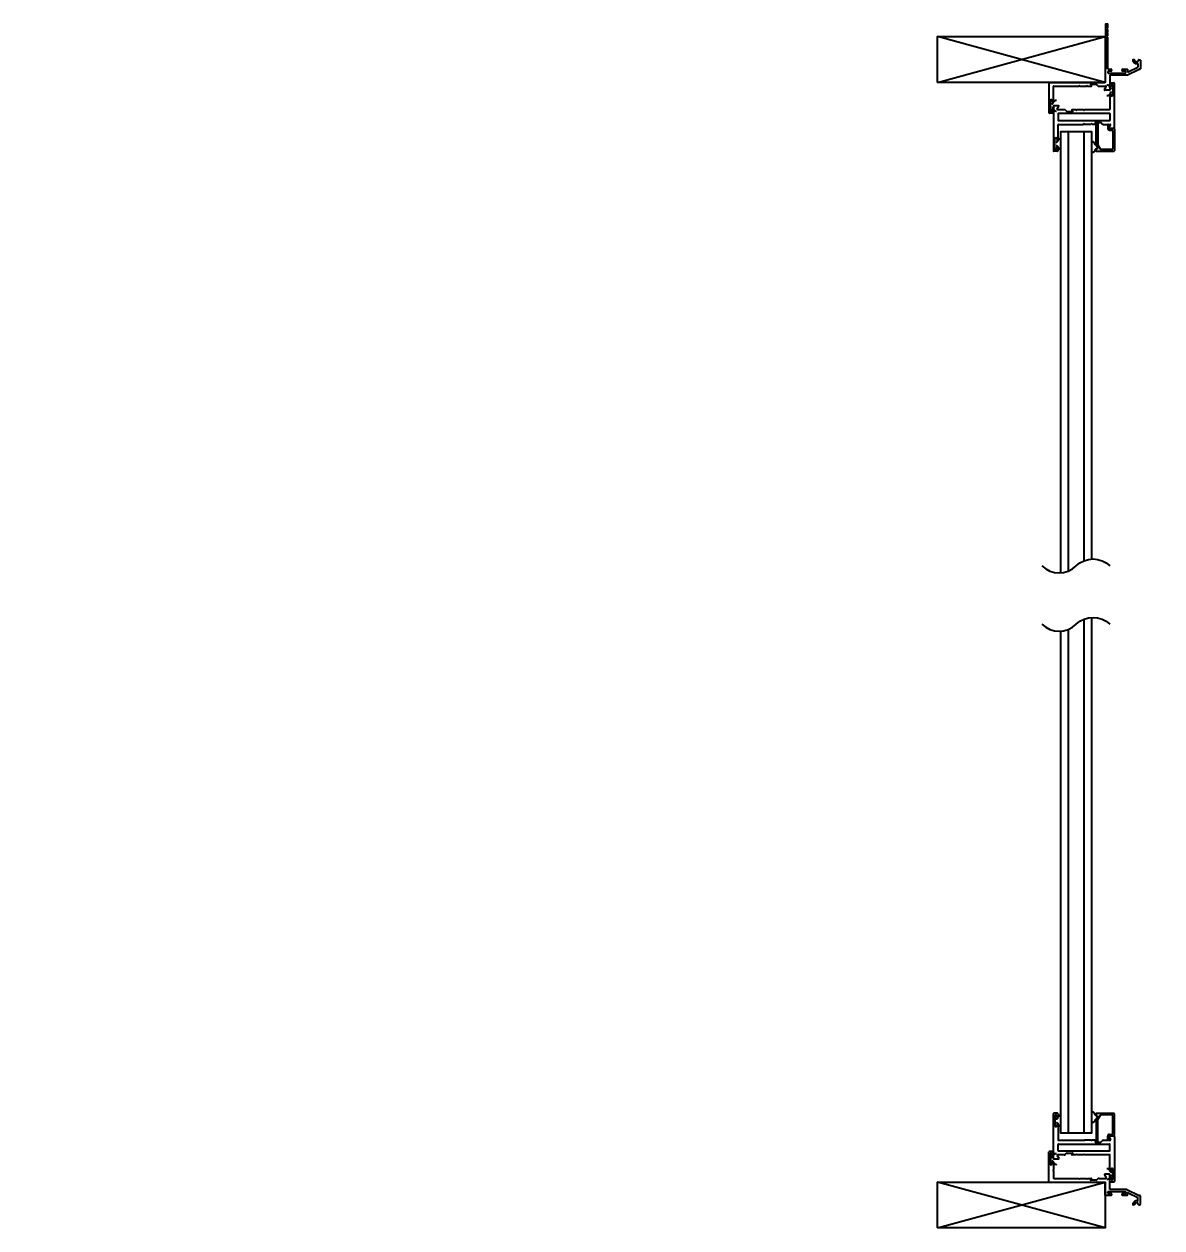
# Model space of a CAD drawing. Header units: inches. Extents: x -2661 to 42767, y -1222 to 9099.
# Drawn here: x 2292.19 to 2329.52, y 1771.58 to 1811.08 of the extents above; entities that cross this region are included whole.
import ezdxf
from ezdxf import colors
from ezdxf.entities.mleader import LeaderData, LeaderLine
from ezdxf.math import Vec2, Vec3

# ---------------------------------------------------------------- set-up
doc = ezdxf.new("R2010")
doc.units = ezdxf.units.IN
doc.header["$LTSCALE"] = 12
doc.header["$MEASUREMENT"] = 0
doc.layers.get('0').update_dxf_attribs({"linetype": 'CONTINUOUS'})
for name, color, linetype in [('S-ANNO-NOTE', 4, 'CONTINUOUS'), ('S-ARCH', 1, 'CONTINUOUS'), ('S-WOOD', 3, 'CONTINUOUS')]:
    doc.layers.add(name, color=color, linetype=linetype)
doc.styles.add('Arial', font='arial.ttf', dxfattribs={"width": 0.85})

# ---------------------------------------------------------------- blocks, each defined once
blk = doc.blocks.new('*U1151')
blk.add_lwpolyline([(1.5, -5.5), (0, -5.5), (0, 0), (1.5, 0)], close=True)
at = {"layer": 'S-WOOD', "color": 2}
for p, q in [((1.5, -5.5), (0, 0)), ((1.5, 0), (0, -5.5))]:
    blk.add_line(p, q, dxfattribs=at)
blk = doc.blocks.new('*U1243')
for p, q in [((0.007, 1.902), (0.007, 0.429)), ((0.007, 1.902), (0.007, 0.502)), ((0.075, 1.912), (0.017, 1.912)), ((0.075, 1.912), (0.017, 1.912)), ((0.065, 1.771), (0.05, 1.756)), ((0.065, 1.771), (0.05, 1.756)), ((0.05, 1.756), (0.065, 1.742)), ((0.05, 1.756), (0.065, 1.742)), ((0.065, 1.646), (0.05, 1.631)), ((0.065, 1.646), (0.05, 1.631)), ((0.05, 1.631), (0.065, 1.617)), ((0.05, 1.631), (0.065, 1.617)), ((0.067, 1.871), (0.067, 1.776)), ((0.067, 1.871), (0.067, 1.776)), ((0.067, 1.736), (0.067, 1.651)), ((0.067, 1.736), (0.067, 1.651)), ((0.067, 1.611), (0.067, 1.526)), ((0.067, 1.611), (0.067, 1.526)), ((0.085, 1.891), (0.085, 1.902)), ((0.085, 1.891), (0.085, 1.902)), ((0.065, 1.521), (0.05, 1.506)), ((0.065, 1.521), (0.05, 1.506)), ((0.05, 1.506), (0.065, 1.492)), ((0.05, 1.506), (0.065, 1.492)), ((0.067, 1.486), (0.067, 1.391)), ((0.067, 1.486), (0.067, 1.391)), ((0.087, 0.738), (0.087, 1.371)), ((0.087, 0.738), (0.087, 1.371)), ((0, 0.429), (0, 0.015)), ((0, 0.429), (0.007, 0.429)), ((0.007, 0.429), (0, 0.429)), ((0.087, 0.439), (0.087, 0.708)), ((0.087, 0.439), (0.087, 0.708)), ((0.097, 0.429), (0.182, 0.429)), ((0.097, 0.429), (0.182, 0.429)), ((0.574, 0.429), (0.721, 0.429)), ((0.706, 0.241), (1.114, 0.435)), ((0.731, 0.419), (0.731, 0.357)), ((0.746, 0.348), (1.064, 0.499)), ((0.953, 0.739), (0.911, 0.739)), ((1.07, 0.608), (1.07, 0.508)), ((1.097, 0.739), (1.14, 0.739)), ((1.15, 0.729), (1.15, 0.445)), ((0.087, 0.359), (0.087, 0.312)), ((0.087, 0.359), (0.087, 0.312)), ((0.182, 0.369), (0.097, 0.369)), ((0.182, 0.369), (0.097, 0.369)), ((0.097, 0.302), (0.659, 0.302)), ((0.15, 0.24), (0.15, 0.18)), ((0.15, 0.24), (0.15, -0.245)), ((0.702, 0.24), (0.15, 0.24)), ((0.659, 0.369), (0.574, 0.369)), ((0.669, 0.312), (0.669, 0.359)), ((-1.85, 0), (-1.85, -0.995)), ((-1.85, 0), (-0.015, 0)), ((-1.7, -0.365), (-1.7, -0.14)), ((-1.7, -0.618), (-1.7, -0.395)), ((-1.685, -0.125), (-0.868, -0.125)), ((-0.868, -0.125), (-0.856, -0.112)), ((-0.844, -0.112), (-0.832, -0.125)), ((-0.832, -0.125), (-0.618, -0.125)), ((-0.618, -0.125), (-0.606, -0.112)), ((-0.594, -0.112), (-0.582, -0.125)), ((-0.582, -0.125), (-0.458, -0.125)), ((-0.485, -0.079), (-0.452, -0.111)), ((-0.297, -0.065), (-0.479, -0.065)), ((-0.249, -0.107), (-0.287, -0.069)), ((-0.205, -0.125), (0.011, -0.125)), ((-0.028, -0.238), (0.024, -0.148)), ((0.135, -0.26), (-0.015, -0.26)), ((0.15, -0.028), (0.15, -0.12)), ((0.165, -0.013), (0.285, -0.013)), ((0.195, -0.12), (0.195, -0.1)), ((0.25, -0.1), (0.25, -0.425)), ((0.3, -1.498), (0.3, -0.028)), ((-1.8, -0.923), (-1.8, -0.598)), ((-1.745, -0.598), (-1.745, -0.618)), ((-1.7, -0.778), (-1.7, -2.248)), ((-1.685, -0.763), (-1.535, -0.763)), ((-1.574, -0.875), (-1.522, -0.785)), ((0.15, -0.405), (0.15, -0.883)), ((0.195, -0.425), (0.195, -0.405)), ((-1.715, -1.01), (-1.835, -1.01)), ((-1.745, -0.903), (-1.745, -0.923)), ((-1.7, -0.995), (-1.7, -0.903)), ((-1.345, -0.898), (-1.561, -0.898)), ((-1.55, -1.038), (-1.55, -1.238)), ((0.135, -1.023), (-1.535, -1.023)), ((-1.301, -0.916), (-1.263, -0.953)), ((-1.253, -0.958), (-1.071, -0.958)), ((-1.065, -0.944), (-1.098, -0.911)), ((-0.968, -0.898), (-1.092, -0.898)), ((-0.956, -0.91), (-0.968, -0.898)), ((-0.932, -0.898), (-0.944, -0.91)), ((-0.718, -0.898), (-0.932, -0.898)), ((-0.706, -0.91), (-0.718, -0.898)), ((-0.682, -0.898), (-0.694, -0.91)), ((0.135, -0.898), (-0.682, -0.898)), ((0.15, -1.038), (0.15, -1.238)), ((-1.55, -1.871), (-1.55, -1.393)), ((-1.535, -1.253), (0.135, -1.253)), ((-1.535, -1.378), (-1.345, -1.378)), ((-1.446, -1.378), (-0.718, -1.378)), ((-0.718, -1.378), (-0.706, -1.365)), ((-0.706, -1.365), (-0.718, -1.378)), ((-0.694, -1.365), (-0.682, -1.378)), ((-0.682, -1.378), (-0.694, -1.365)), ((-0.468, -1.378), (-0.682, -1.378)), ((-0.456, -1.365), (-0.468, -1.378)), ((-0.432, -1.378), (-0.444, -1.365)), ((-0.308, -1.378), (-0.432, -1.378)), ((-0.335, -1.331), (-0.302, -1.364)), ((-0.302, -1.364), (-0.335, -1.331)), ((-0.335, -1.331), (-0.302, -1.364)), ((-0.329, -1.318), (-0.147, -1.318)), ((-0.289, -1.318), (-0.329, -1.318)), ((-0.3, -2.06), (-0.3, -1.37)), ((-0.245, -1.362), (-0.245, -2.046)), ((-0.137, -1.322), (-0.099, -1.36)), ((-0.055, -1.378), (0.161, -1.378)), ((0.078, -1.398), (0.078, -1.506)), ((0.147, -1.421), (0.102, -1.386)), ((0.122, -1.49), (0.174, -1.4)), ((0.122, -1.49), (0.151, -1.44)), ((0.285, -1.513), (0.135, -1.513)), ((0.285, -1.513), (0.135, -1.513)), ((0.14, -1.568), (0.23, -1.568)), ((0.3, -1.528), (0.3, -2.248)), ((-1.65, -2.175), (-1.65, -1.85)), ((-1.595, -1.85), (-1.595, -1.871)), ((-1.554, -1.884), (-1.56, -1.889)), ((0.245, -1.583), (0.245, -2.193)), ((-1.565, -2.263), (-1.685, -2.263)), ((-1.595, -2.155), (-1.595, -2.175)), ((-1.55, -2.248), (-1.55, -2.155)), ((-0.3, -2.248), (-0.3, -2.187)), ((-0.238, -2.172), (-0.298, -2.068)), ((-0.285, -2.172), (-0.238, -2.172)), ((-0.285, -2.263), (0.285, -2.263)), ((-0.243, -2.053), (-0.158, -2.2)), ((0.23, -2.208), (-0.145, -2.208))]:
    blk.add_line(p, q)
for points in [[(0.209, -0.215), (0.204, -0.213), (0.199, -0.211), (0.195, -0.209), (0.191, -0.206), (0.187, -0.204), (0.183, -0.202), (0.18, -0.199), (0.178, -0.197), (0.175, -0.196), (0.173, -0.194), (0.171, -0.192), (0.169, -0.191), (0.167, -0.189), (0.166, -0.188), (0.165, -0.187), (0.164, -0.185), (0.163, -0.184), (0.162, -0.182), (0.161, -0.181), (0.16, -0.179), (0.159, -0.177), (0.159, -0.176), (0.158, -0.174), (0.157, -0.172), (0.156, -0.17), (0.156, -0.168), (0.155, -0.166), (0.154, -0.164), (0.153, -0.162), (0.152, -0.159), (0.151, -0.157), (0.15, -0.154), (0.149, -0.151), (0.148, -0.149), (0.147, -0.146), (0.145, -0.143), (0.144, -0.14), (0.143, -0.137), (0.142, -0.135), (0.14, -0.132), (0.139, -0.13), (0.138, -0.128), (0.136, -0.126), (0.135, -0.124), (0.133, -0.122), (0.132, -0.12), (0.13, -0.119), (0.128, -0.117), (0.126, -0.115), (0.124, -0.114), (0.122, -0.112), (0.12, -0.11), (0.117, -0.109), (0.115, -0.107), (0.113, -0.106), (0.11, -0.104), (0.108, -0.103), (0.105, -0.102), (0.103, -0.101), (0.1, -0.1), (0.097, -0.098), (0.094, -0.097), (0.092, -0.096), (0.089, -0.095), (0.086, -0.094), (0.082, -0.093), (0.079, -0.092), (0.075, -0.091), (0.071, -0.09), (0.066, -0.09), (0.061, -0.089), (0.055, -0.089)], [(0.209, -0.325), (0.204, -0.325), (0.199, -0.326), (0.195, -0.327), (0.191, -0.328), (0.187, -0.33), (0.183, -0.332), (0.18, -0.334), (0.178, -0.336), (0.175, -0.338), (0.173, -0.34), (0.171, -0.341), (0.169, -0.343), (0.167, -0.344), (0.166, -0.346), (0.165, -0.347), (0.164, -0.348), (0.163, -0.35), (0.162, -0.351), (0.161, -0.353), (0.16, -0.355), (0.159, -0.356), (0.159, -0.358), (0.158, -0.36), (0.157, -0.362), (0.156, -0.364), (0.156, -0.366), (0.155, -0.368), (0.154, -0.37), (0.153, -0.372), (0.152, -0.374), (0.151, -0.377), (0.15, -0.379), (0.149, -0.382), (0.148, -0.385), (0.147, -0.388), (0.145, -0.391), (0.144, -0.393), (0.143, -0.396), (0.142, -0.399), (0.14, -0.401), (0.139, -0.404), (0.138, -0.406), (0.136, -0.408), (0.135, -0.41), (0.133, -0.412), (0.132, -0.413), (0.13, -0.415), (0.128, -0.417), (0.126, -0.418), (0.124, -0.42), (0.122, -0.422), (0.12, -0.423), (0.117, -0.425), (0.115, -0.426), (0.113, -0.428), (0.11, -0.429), (0.108, -0.43), (0.105, -0.432), (0.103, -0.433), (0.1, -0.434), (0.097, -0.435), (0.094, -0.436), (0.092, -0.437), (0.089, -0.438), (0.086, -0.44), (0.082, -0.441), (0.079, -0.442), (0.075, -0.443), (0.071, -0.443), (0.066, -0.444), (0.061, -0.444), (0.055, -0.444)], [(-1.759, -0.713), (-1.754, -0.71), (-1.749, -0.708), (-1.745, -0.706), (-1.741, -0.704), (-1.737, -0.701), (-1.733, -0.699), (-1.73, -0.697), (-1.728, -0.695), (-1.725, -0.693), (-1.723, -0.691), (-1.721, -0.689), (-1.719, -0.688), (-1.717, -0.687), (-1.716, -0.685), (-1.715, -0.684), (-1.714, -0.682), (-1.713, -0.681), (-1.712, -0.679), (-1.711, -0.678), (-1.71, -0.676), (-1.709, -0.674), (-1.709, -0.673), (-1.708, -0.671), (-1.707, -0.669), (-1.706, -0.667), (-1.706, -0.665), (-1.705, -0.663), (-1.704, -0.661), (-1.703, -0.659), (-1.702, -0.656), (-1.701, -0.654), (-1.7, -0.651), (-1.699, -0.649), (-1.698, -0.646), (-1.697, -0.643), (-1.695, -0.64), (-1.694, -0.637), (-1.693, -0.635), (-1.692, -0.632), (-1.69, -0.629), (-1.689, -0.627), (-1.688, -0.625), (-1.686, -0.623), (-1.685, -0.621), (-1.683, -0.619), (-1.682, -0.617), (-1.68, -0.616), (-1.678, -0.614), (-1.676, -0.612), (-1.674, -0.611), (-1.672, -0.609), (-1.67, -0.608), (-1.667, -0.606), (-1.665, -0.604), (-1.663, -0.603), (-1.66, -0.602), (-1.658, -0.6), (-1.655, -0.599), (-1.653, -0.598), (-1.65, -0.597), (-1.647, -0.596), (-1.644, -0.594), (-1.642, -0.593), (-1.639, -0.592), (-1.636, -0.591), (-1.632, -0.59), (-1.629, -0.589), (-1.625, -0.588), (-1.621, -0.587), (-1.616, -0.587), (-1.611, -0.586), (-1.605, -0.586)], [(-1.759, -0.823), (-1.754, -0.822), (-1.749, -0.823), (-1.745, -0.824), (-1.741, -0.825), (-1.737, -0.827), (-1.733, -0.829), (-1.73, -0.831), (-1.728, -0.833), (-1.725, -0.835), (-1.723, -0.837), (-1.721, -0.839), (-1.719, -0.84), (-1.717, -0.841), (-1.716, -0.843), (-1.715, -0.844), (-1.714, -0.846), (-1.713, -0.847), (-1.712, -0.849), (-1.711, -0.85), (-1.71, -0.852), (-1.709, -0.853), (-1.709, -0.855), (-1.708, -0.857), (-1.707, -0.859), (-1.706, -0.861), (-1.706, -0.863), (-1.705, -0.865), (-1.704, -0.867), (-1.703, -0.869), (-1.702, -0.872), (-1.701, -0.874), (-1.7, -0.877), (-1.699, -0.879), (-1.698, -0.882), (-1.697, -0.885), (-1.695, -0.888), (-1.694, -0.891), (-1.693, -0.893), (-1.692, -0.896), (-1.69, -0.899), (-1.689, -0.901), (-1.688, -0.903), (-1.686, -0.905), (-1.685, -0.907), (-1.683, -0.909), (-1.682, -0.91), (-1.68, -0.912), (-1.678, -0.914), (-1.676, -0.915), (-1.674, -0.917), (-1.672, -0.919), (-1.67, -0.92), (-1.667, -0.922), (-1.665, -0.923), (-1.663, -0.925), (-1.66, -0.926), (-1.658, -0.928), (-1.655, -0.929), (-1.653, -0.93), (-1.65, -0.931), (-1.647, -0.932), (-1.644, -0.933), (-1.642, -0.935), (-1.639, -0.936), (-1.636, -0.937), (-1.632, -0.938), (-1.629, -0.939), (-1.625, -0.94), (-1.621, -0.941), (-1.616, -0.941), (-1.611, -0.941), (-1.605, -0.942)], [(-1.609, -1.965), (-1.604, -1.963), (-1.599, -1.961), (-1.595, -1.959), (-1.591, -1.956), (-1.587, -1.954), (-1.583, -1.952), (-1.58, -1.949), (-1.578, -1.947), (-1.575, -1.946), (-1.573, -1.944), (-1.571, -1.942), (-1.569, -1.941), (-1.567, -1.939), (-1.566, -1.938), (-1.565, -1.937), (-1.564, -1.935), (-1.563, -1.934), (-1.562, -1.932), (-1.561, -1.931), (-1.56, -1.929), (-1.559, -1.927), (-1.559, -1.926), (-1.558, -1.924), (-1.557, -1.922), (-1.556, -1.92), (-1.556, -1.918), (-1.555, -1.916), (-1.554, -1.914), (-1.553, -1.912), (-1.552, -1.909), (-1.551, -1.907), (-1.55, -1.904), (-1.549, -1.901), (-1.548, -1.899), (-1.547, -1.896), (-1.545, -1.893), (-1.544, -1.89), (-1.543, -1.887), (-1.542, -1.885), (-1.54, -1.882), (-1.539, -1.88), (-1.538, -1.878), (-1.536, -1.876), (-1.535, -1.874), (-1.533, -1.872), (-1.532, -1.87), (-1.53, -1.869), (-1.528, -1.867), (-1.526, -1.865), (-1.524, -1.864), (-1.522, -1.862), (-1.52, -1.86), (-1.517, -1.859), (-1.515, -1.857), (-1.513, -1.856), (-1.51, -1.854), (-1.508, -1.853), (-1.505, -1.852), (-1.503, -1.851), (-1.5, -1.85), (-1.497, -1.848), (-1.494, -1.847), (-1.492, -1.846), (-1.489, -1.845), (-1.486, -1.844), (-1.482, -1.843), (-1.479, -1.842), (-1.475, -1.841), (-1.471, -1.84), (-1.466, -1.84), (-1.461, -1.839), (-1.455, -1.839)], [(-1.455, -16.092), (-1.455, -1.613), (-0.455, -1.613), (-0.455, -15.642)], [(-1.205, -16.032), (-1.205, -1.613), (-0.705, -1.613), (-0.705, -15.7)], [(-0.286, -2.077), (-0.291, -2.074), (-0.296, -2.072), (-0.3, -2.07), (-0.304, -2.068), (-0.308, -2.065), (-0.311, -2.063), (-0.314, -2.061), (-0.317, -2.059), (-0.32, -2.057), (-0.322, -2.055), (-0.324, -2.053), (-0.326, -2.052), (-0.327, -2.051), (-0.329, -2.049), (-0.33, -2.048), (-0.331, -2.046), (-0.332, -2.045), (-0.333, -2.043), (-0.334, -2.042), (-0.335, -2.04), (-0.336, -2.039), (-0.336, -2.037), (-0.337, -2.035), (-0.338, -2.033), (-0.338, -2.031), (-0.339, -2.029), (-0.34, -2.027), (-0.341, -2.025), (-0.342, -2.023), (-0.343, -2.02), (-0.344, -2.018), (-0.345, -2.015), (-0.346, -2.013), (-0.347, -2.01), (-0.348, -2.007), (-0.349, -2.004), (-0.351, -2.001), (-0.352, -1.999), (-0.353, -1.996), (-0.354, -1.993), (-0.356, -1.991), (-0.357, -1.989), (-0.358, -1.987), (-0.36, -1.985), (-0.361, -1.983), (-0.363, -1.982), (-0.365, -1.98), (-0.367, -1.978), (-0.368, -1.976), (-0.371, -1.975), (-0.373, -1.973), (-0.375, -1.972), (-0.377, -1.97), (-0.38, -1.969), (-0.382, -1.967), (-0.385, -1.966), (-0.387, -1.964), (-0.39, -1.963), (-0.392, -1.962), (-0.395, -1.961), (-0.398, -1.96), (-0.4, -1.958), (-0.403, -1.957), (-0.406, -1.956), (-0.409, -1.955), (-0.412, -1.954), (-0.416, -1.953), (-0.42, -1.952), (-0.424, -1.951), (-0.429, -1.951), (-0.434, -1.951), (-0.44, -1.95)], [(-1.609, -2.075), (-1.604, -2.075), (-1.599, -2.076), (-1.595, -2.077), (-1.591, -2.078), (-1.587, -2.08), (-1.583, -2.082), (-1.58, -2.084), (-1.578, -2.086), (-1.575, -2.088), (-1.573, -2.09), (-1.571, -2.091), (-1.569, -2.093), (-1.567, -2.094), (-1.566, -2.096), (-1.565, -2.097), (-1.564, -2.098), (-1.563, -2.1), (-1.562, -2.101), (-1.561, -2.103), (-1.56, -2.105), (-1.559, -2.106), (-1.559, -2.108), (-1.558, -2.11), (-1.557, -2.112), (-1.556, -2.114), (-1.556, -2.116), (-1.555, -2.118), (-1.554, -2.12), (-1.553, -2.122), (-1.552, -2.124), (-1.551, -2.127), (-1.55, -2.129), (-1.549, -2.132), (-1.548, -2.135), (-1.547, -2.138), (-1.545, -2.141), (-1.544, -2.143), (-1.543, -2.146), (-1.542, -2.149), (-1.54, -2.151), (-1.539, -2.154), (-1.538, -2.156), (-1.536, -2.158), (-1.535, -2.16), (-1.533, -2.162), (-1.532, -2.163), (-1.53, -2.165), (-1.528, -2.167), (-1.526, -2.168), (-1.524, -2.17), (-1.522, -2.172), (-1.52, -2.173), (-1.517, -2.175), (-1.515, -2.176), (-1.513, -2.178), (-1.51, -2.179), (-1.508, -2.18), (-1.505, -2.182), (-1.503, -2.183), (-1.5, -2.184), (-1.497, -2.185), (-1.494, -2.186), (-1.492, -2.187), (-1.489, -2.188), (-1.486, -2.19), (-1.482, -2.191), (-1.479, -2.192), (-1.475, -2.193), (-1.471, -2.193), (-1.466, -2.194), (-1.461, -2.194), (-1.455, -2.194)], [(-0.286, -2.187), (-0.291, -2.186), (-0.296, -2.187), (-0.3, -2.188), (-0.304, -2.189), (-0.308, -2.191), (-0.311, -2.193), (-0.314, -2.195), (-0.317, -2.197), (-0.32, -2.199), (-0.322, -2.201), (-0.324, -2.203), (-0.326, -2.204), (-0.327, -2.205), (-0.329, -2.207), (-0.33, -2.208), (-0.331, -2.21), (-0.332, -2.211), (-0.333, -2.213), (-0.334, -2.214), (-0.335, -2.216), (-0.336, -2.218), (-0.336, -2.219), (-0.337, -2.221), (-0.338, -2.223), (-0.338, -2.225), (-0.339, -2.227), (-0.34, -2.229), (-0.341, -2.231), (-0.342, -2.233), (-0.343, -2.236), (-0.344, -2.238), (-0.345, -2.241), (-0.346, -2.243), (-0.347, -2.246), (-0.348, -2.249), (-0.349, -2.252), (-0.351, -2.255), (-0.352, -2.257), (-0.353, -2.26), (-0.354, -2.263), (-0.356, -2.265), (-0.357, -2.267), (-0.358, -2.269), (-0.36, -2.271), (-0.361, -2.273), (-0.363, -2.275), (-0.365, -2.276), (-0.367, -2.278), (-0.368, -2.28), (-0.371, -2.281), (-0.373, -2.283), (-0.375, -2.284), (-0.377, -2.286), (-0.38, -2.288), (-0.382, -2.289), (-0.385, -2.29), (-0.387, -2.292), (-0.39, -2.293), (-0.392, -2.294), (-0.395, -2.295), (-0.398, -2.296), (-0.4, -2.298), (-0.403, -2.299), (-0.406, -2.3), (-0.409, -2.301), (-0.412, -2.302), (-0.416, -2.303), (-0.42, -2.304), (-0.424, -2.305), (-0.429, -2.305), (-0.434, -2.306), (-0.44, -2.306)]]:
    blk.add_lwpolyline(points)
blk.add_lwpolyline([(-2.08, -15.865, 0.408465), (-0.955, -15.865, -0.407415), (0.152, -15.865, -2.166217)], format="xyb")
blk.add_circle((0.076, 1.643), 0.00001)
for centre, radius, start, end in [((0.017, 1.902), 0.01, 90, 180), ((0.017, 1.902), 0.01, 90, 180), ((0.059, 1.776), 0.008, 315, 0), ((0.059, 1.776), 0.008, 315, 0), ((0.059, 1.736), 0.008, 0, 45), ((0.059, 1.736), 0.008, 0, 45), ((0.059, 1.651), 0.008, 315, 0), ((0.059, 1.651), 0.008, 315, 0), ((0.059, 1.611), 0.008, 0, 45), ((0.059, 1.611), 0.008, 0, 45), ((0.077, 1.871), 0.01, 95.7392, 180), ((0.077, 1.871), 0.01, 95.7392, 180), ((0.075, 1.902), 0.01, 0, 90), ((0.075, 1.902), 0.01, 0, 90), ((0.075, 1.891), 0.01, 275.7392, 0), ((0.075, 1.891), 0.01, 275.7392, 0), ((0.059, 1.526), 0.008, 315, 0), ((0.059, 1.526), 0.008, 315, 0), ((0.059, 1.486), 0.008, 0, 45), ((0.059, 1.486), 0.008, 0, 45), ((0.077, 1.391), 0.01, 180, 270), ((0.077, 1.391), 0.01, 180, 270), ((0.077, 1.371), 0.01, 0, 90), ((0.077, 1.371), 0.01, 0, 90), ((0.087, 0.723), 0.015, 90, 270), ((0.087, 0.723), 0.015, 90, 270), ((0.097, 0.439), 0.01, 180, 270), ((0.097, 0.439), 0.01, 180, 270), ((0.182, 0.399), 0.03, 270, 90), ((0.182, 0.399), 0.03, 270, 90), ((0.574, 0.399), 0.03, 90, 270), ((0.721, 0.419), 0.01, 0, 90), ((0.911, 0.729), 0.01, 90, 184.9885), ((1.025, 0.739), 0.125, 184.9885, 285.0261), ((0.953, 0.729), 0.01, 7.9281, 90), ((1.025, 0.739), 0.0625, 187.9281, 352.0719), ((1.06, 0.608), 0.01, 0, 105.0261), ((1.06, 0.508), 0.01, 295.4167, 0), ((1.097, 0.729), 0.01, 90, 172.0719), ((1.119, 0.426), 0.01, 49.1783, 115.4167), ((1.135, 0.445), 0.015, 229.1783, 0), ((1.14, 0.729), 0.01, 0, 90), ((-0.015, 0.015), 0.015, 270, 0), ((0.097, 0.359), 0.01, 90, 180), ((0.097, 0.359), 0.01, 90, 180), ((0.097, 0.312), 0.01, 180, 270), ((0.097, 0.312), 0.01, 180, 270), ((0.659, 0.359), 0.01, 0, 90), ((0.659, 0.312), 0.01, 270, 0), ((0.702, 0.25), 0.01, 270, 295.4167), ((0.741, 0.357), 0.01, 180, 295.4167), ((-1.7, -0.38), 0.015, 90, 270), ((-1.685, -0.14), 0.015, 90, 180), ((-0.85, -0.118), 0.008, 90, 135), ((-0.85, -0.118), 0.008, 45, 90), ((-0.6, -0.118), 0.008, 90, 135), ((-0.6, -0.118), 0.008, 45, 90), ((-0.479, -0.073), 0.008, 90, 225), ((-0.458, -0.117), 0.008, 270, 0), ((-0.458, -0.117), 0.008, 0, 45), ((-0.297, -0.08), 0.015, 45, 90), ((-0.205, -0.063), 0.062, 225, 270), ((-0.015, -0.245), 0.015, 150, 270), ((0.011, -0.14), 0.015, 330, 90), ((0.135, -0.245), 0.015, 270, 0), ((0.165, -0.028), 0.015, 90, 180), ((0.172, -0.12), 0.0225, 180, 270), ((0.172, -0.405), 0.0225, 90, 180), ((0.172, -0.12), 0.0225, 270, 0), ((0.172, -0.405), 0.0225, 0, 90), ((0.222, -0.1), 0.0275, 90, 180), ((0.222, -0.1), 0.0275, 0, 90), ((0.285, -0.028), 0.015, 0, 90), ((-1.773, -0.598), 0.0275, 90, 180), ((-1.773, -0.598), 0.0275, 0, 90), ((-1.723, -0.618), 0.0225, 180, 270), ((-1.723, -0.618), 0.0225, 270, 0), ((-1.685, -0.778), 0.015, 90, 180), ((-1.535, -0.778), 0.015, 330, 90), ((0.222, -0.425), 0.0275, 180, 270), ((0.222, -0.425), 0.0275, 270, 0), ((-1.835, -0.995), 0.015, 181.4031, 269.9924), ((-1.773, -0.923), 0.0275, 180, 270), ((-1.773, -0.923), 0.0275, 270, 0), ((-1.723, -0.903), 0.0225, 90, 180), ((-1.723, -0.903), 0.0225, 0, 90), ((-1.715, -0.995), 0.015, 270, 0), ((-1.561, -0.883), 0.015, 150, 270), ((-1.535, -1.038), 0.015, 90, 180), ((-1.345, -0.96), 0.062, 45, 90), ((-1.253, -0.943), 0.015, 225, 270), ((-1.092, -0.906), 0.008, 90, 180), ((-1.092, -0.906), 0.008, 180, 225), ((-1.071, -0.95), 0.008, 270, 45), ((-0.95, -0.905), 0.008, 225, 270), ((-0.95, -0.905), 0.008, 270, 315), ((-0.7, -0.905), 0.008, 225, 270), ((-0.7, -0.905), 0.008, 270, 315), ((0.135, -0.883), 0.015, 270, 0), ((0.135, -1.038), 0.015, 0, 90), ((-1.535, -1.238), 0.015, 180, 270), ((-1.535, -1.393), 0.015, 90, 180), ((-0.7, -1.371), 0.008, 90, 135), ((-0.7, -1.371), 0.008, 90, 135), ((-0.7, -1.371), 0.008, 45, 90), ((-0.7, -1.371), 0.008, 45, 90), ((-0.45, -1.371), 0.008, 90, 135), ((-0.45, -1.371), 0.008, 45, 90), ((-0.329, -1.326), 0.008, 90, 225), ((-0.329, -1.326), 0.008, 90, 225), ((-0.329, -1.326), 0.008, 90, 225), ((-0.308, -1.37), 0.008, 270, 0), ((-0.308, -1.37), 0.008, 0, 45), ((-0.308, -1.37), 0.008, 0, 45), ((-0.308, -1.37), 0.008, 0, 45), ((-0.289, -1.362), 0.0442, 0, 90), ((-0.147, -1.333), 0.015, 45, 90), ((-0.055, -1.316), 0.062, 225, 270), ((0.093, -1.398), 0.015, 52.125, 180), ((0.14, -1.506), 0.062, 180, 270), ((0.135, -1.498), 0.015, 150, 180), ((0.135, -1.498), 0.015, 150, 270), ((0.135, -1.498), 0.015, 150, 270), ((0.135, -1.498), 0.015, 180, 270), ((0.135, -1.238), 0.015, 270, 0), ((0.138, -1.433), 0.015, 330, 52.125), ((0.161, -1.393), 0.015, 330, 90), ((0.23, -1.583), 0.015, 0, 90), ((0.285, -1.498), 0.015, 270, 0), ((0.285, -1.528), 0.015, 0, 90), ((-1.623, -1.85), 0.0275, 90, 180), ((-1.623, -1.85), 0.0275, 0, 90), ((-1.573, -1.871), 0.0225, 180, 270), ((-1.573, -1.871), 0.0225, 270, 0), ((-1.685, -2.248), 0.015, 180, 270), ((-1.623, -2.175), 0.0275, 180, 270), ((-1.623, -2.175), 0.0275, 270, 0), ((-1.573, -2.155), 0.0225, 90, 180), ((-1.573, -2.155), 0.0225, 0, 90), ((-1.565, -2.248), 0.015, 270, 0), ((-0.285, -2.06), 0.015, 180, 210), ((-0.285, -2.187), 0.015, 90, 180), ((-0.285, -2.248), 0.015, 180, 270), ((-0.23, -2.046), 0.015, 180, 210), ((-0.145, -2.193), 0.015, 210, 270), ((0.23, -2.193), 0.015, 270, 0), ((0.285, -2.248), 0.015, 270, 0)]:
    blk.add_arc(centre, radius, start, end)
blk = doc.blocks.new('*U1245')
for p, q in [((-1.7, 0.778), (-1.7, 2.248)), ((-1.565, 2.263), (-1.685, 2.263)), ((-1.65, 2.175), (-1.65, 1.85)), ((-1.595, 2.155), (-1.595, 2.175)), ((-1.55, 2.248), (-1.55, 2.155)), ((-0.3, 2.248), (-0.3, 2.187)), ((-0.3, 2.06), (-0.3, 1.37)), ((-0.238, 2.172), (-0.298, 2.068)), ((-0.285, 2.263), (0.285, 2.263)), ((-0.285, 2.172), (-0.238, 2.172)), ((-0.245, 1.362), (-0.245, 2.046)), ((-0.243, 2.053), (-0.158, 2.2)), ((0.23, 2.208), (-0.145, 2.208)), ((0.245, 1.583), (0.245, 2.193)), ((0.3, 1.528), (0.3, 2.248)), ((-1.595, 1.85), (-1.595, 1.871)), ((-1.554, 1.884), (-1.56, 1.889)), ((-1.55, 1.871), (-1.55, 1.393)), ((-0.455, 1.613), (-1.455, 1.613)), ((-1.55, 1.038), (-1.55, 1.238)), ((-1.535, 1.378), (-1.345, 1.378)), ((-1.535, 1.253), (0.135, 1.253)), ((-1.446, 1.378), (-0.718, 1.378)), ((-0.718, 1.378), (-0.706, 1.365)), ((-0.706, 1.365), (-0.718, 1.378)), ((-0.694, 1.365), (-0.682, 1.378)), ((-0.682, 1.378), (-0.694, 1.365)), ((-0.468, 1.378), (-0.682, 1.378)), ((-0.456, 1.365), (-0.468, 1.378)), ((-0.432, 1.378), (-0.444, 1.365)), ((-0.308, 1.378), (-0.432, 1.378)), ((-0.335, 1.331), (-0.302, 1.364)), ((-0.335, 1.331), (-0.302, 1.364)), ((-0.302, 1.364), (-0.335, 1.331)), ((-0.289, 1.318), (-0.329, 1.318)), ((-0.329, 1.318), (-0.147, 1.318)), ((-0.137, 1.322), (-0.099, 1.36)), ((-0.055, 1.378), (0.161, 1.378)), ((0.078, 1.398), (0.078, 1.506)), ((0.147, 1.421), (0.102, 1.386)), ((0.122, 1.49), (0.151, 1.44)), ((0.122, 1.49), (0.174, 1.4)), ((0.285, 1.513), (0.135, 1.513)), ((0.285, 1.513), (0.135, 1.513)), ((0.14, 1.568), (0.23, 1.568)), ((0.15, 1.038), (0.15, 1.238)), ((0.3, 1.498), (0.3, 0.028)), ((-1.85, 0), (-1.85, 0.995)), ((-1.715, 1.01), (-1.835, 1.01)), ((-1.8, 0.923), (-1.8, 0.597)), ((-1.745, 0.903), (-1.745, 0.923)), ((-1.7, 0.995), (-1.7, 0.903)), ((-1.574, 0.875), (-1.522, 0.785)), ((-1.345, 0.898), (-1.561, 0.898)), ((0.135, 1.023), (-1.535, 1.023)), ((-1.301, 0.916), (-1.263, 0.953)), ((-1.253, 0.958), (-1.071, 0.958)), ((-1.065, 0.944), (-1.098, 0.911)), ((-0.968, 0.898), (-1.092, 0.898)), ((-0.956, 0.91), (-0.968, 0.898)), ((-0.932, 0.898), (-0.944, 0.91)), ((-0.718, 0.898), (-0.932, 0.898)), ((-0.706, 0.91), (-0.718, 0.898)), ((-0.682, 0.898), (-0.694, 0.91)), ((0.135, 0.898), (-0.682, 0.898)), ((0.15, 0.405), (0.15, 0.883)), ((-1.745, 0.597), (-1.745, 0.618)), ((-1.7, 0.618), (-1.7, 0.395)), ((-1.685, 0.763), (-1.535, 0.763)), ((0.195, 0.425), (0.195, 0.405)), ((0.25, 0.1), (0.25, 0.425)), ((-1.85, 0), (-0.015, 0)), ((-1.7, 0.365), (-1.7, 0.14)), ((-1.685, 0.125), (-0.868, 0.125)), ((-0.868, 0.125), (-0.856, 0.112)), ((-0.844, 0.112), (-0.832, 0.125)), ((-0.832, 0.125), (-0.618, 0.125)), ((-0.618, 0.125), (-0.606, 0.112)), ((-0.594, 0.112), (-0.582, 0.125)), ((-0.582, 0.125), (-0.458, 0.125)), ((-0.485, 0.079), (-0.452, 0.111)), ((-0.297, 0.065), (-0.479, 0.065)), ((-0.249, 0.107), (-0.287, 0.069)), ((-0.205, 0.125), (0.011, 0.125)), ((-0.028, 0.238), (0.024, 0.148)), ((0.135, 0.26), (-0.015, 0.26)), ((0.15, -0.24), (0.15, 0.245)), ((0.15, 0.028), (0.15, 0.12)), ((0.165, 0.013), (0.285, 0.013)), ((0.195, 0.12), (0.195, 0.1)), ((0, -0.429), (0, -0.015)), ((0.087, -0.359), (0.087, -0.312)), ((0.087, -0.359), (0.087, -0.312)), ((0.097, -0.302), (0.659, -0.302)), ((0.182, -0.369), (0.097, -0.369)), ((0.182, -0.369), (0.097, -0.369)), ((0.15, -0.24), (0.15, -0.18)), ((0.702, -0.24), (0.15, -0.24)), ((0.659, -0.369), (0.574, -0.369)), ((0.669, -0.312), (0.669, -0.359)), ((0.706, -0.241), (1.114, -0.435)), ((0.731, -0.419), (0.731, -0.357)), ((0.746, -0.348), (1.064, -0.499)), ((0, -0.429), (0.182, -0.429)), ((0, -0.429), (0.182, -0.429)), ((0.574, -0.429), (0.721, -0.429)), ((0.953, -0.739), (0.911, -0.739)), ((1.07, -0.608), (1.07, -0.508)), ((1.097, -0.739), (1.14, -0.739)), ((1.15, -0.729), (1.15, -0.445))]:
    blk.add_line(p, q)
blk.add_lwpolyline([(-2.08, 18.309, 0.408465), (-0.955, 18.308, -0.407415), (0.152, 18.308, -2.166217)], format="xyb")
for points in [[(-0.455, 18.532), (-0.455, 1.613), (-1.455, 1.613), (-1.455, 18.081)], [(-0.705, 18.473), (-0.705, 1.613), (-1.205, 1.613), (-1.205, 18.142)], [(-1.609, 2.075), (-1.604, 2.075), (-1.599, 2.076), (-1.595, 2.077), (-1.591, 2.078), (-1.587, 2.08), (-1.583, 2.082), (-1.58, 2.084), (-1.578, 2.086), (-1.575, 2.088), (-1.573, 2.09), (-1.571, 2.091), (-1.569, 2.093), (-1.567, 2.094), (-1.566, 2.096), (-1.565, 2.097), (-1.564, 2.098), (-1.563, 2.1), (-1.562, 2.101), (-1.561, 2.103), (-1.56, 2.105), (-1.559, 2.106), (-1.559, 2.108), (-1.558, 2.11), (-1.557, 2.112), (-1.556, 2.114), (-1.556, 2.116), (-1.555, 2.118), (-1.554, 2.12), (-1.553, 2.122), (-1.552, 2.124), (-1.551, 2.127), (-1.55, 2.129), (-1.549, 2.132), (-1.548, 2.135), (-1.547, 2.138), (-1.545, 2.141), (-1.544, 2.143), (-1.543, 2.146), (-1.542, 2.149), (-1.54, 2.151), (-1.539, 2.154), (-1.538, 2.156), (-1.536, 2.158), (-1.535, 2.16), (-1.533, 2.162), (-1.532, 2.163), (-1.53, 2.165), (-1.528, 2.167), (-1.526, 2.168), (-1.524, 2.17), (-1.522, 2.172), (-1.52, 2.173), (-1.517, 2.175), (-1.515, 2.176), (-1.513, 2.178), (-1.51, 2.179), (-1.508, 2.18), (-1.505, 2.182), (-1.503, 2.183), (-1.5, 2.184), (-1.497, 2.185), (-1.494, 2.186), (-1.492, 2.187), (-1.489, 2.188), (-1.486, 2.19), (-1.482, 2.191), (-1.479, 2.192), (-1.475, 2.193), (-1.471, 2.193), (-1.466, 2.194), (-1.461, 2.194), (-1.455, 2.194)], [(-0.286, 2.187), (-0.291, 2.186), (-0.296, 2.187), (-0.3, 2.188), (-0.304, 2.189), (-0.308, 2.191), (-0.311, 2.193), (-0.314, 2.195), (-0.317, 2.197), (-0.32, 2.199), (-0.322, 2.201), (-0.324, 2.203), (-0.326, 2.204), (-0.327, 2.205), (-0.329, 2.207), (-0.33, 2.208), (-0.331, 2.21), (-0.332, 2.211), (-0.333, 2.213), (-0.334, 2.214), (-0.335, 2.216), (-0.336, 2.218), (-0.336, 2.219), (-0.337, 2.221), (-0.338, 2.223), (-0.338, 2.225), (-0.339, 2.227), (-0.34, 2.229), (-0.341, 2.231), (-0.342, 2.233), (-0.343, 2.236), (-0.344, 2.238), (-0.345, 2.241), (-0.346, 2.243), (-0.347, 2.246), (-0.348, 2.249), (-0.349, 2.252), (-0.351, 2.255), (-0.352, 2.257), (-0.353, 2.26), (-0.354, 2.263), (-0.356, 2.265), (-0.357, 2.267), (-0.358, 2.269), (-0.36, 2.271), (-0.361, 2.273), (-0.363, 2.275), (-0.365, 2.276), (-0.367, 2.278), (-0.368, 2.28), (-0.371, 2.281), (-0.373, 2.283), (-0.375, 2.284), (-0.377, 2.286), (-0.38, 2.288), (-0.382, 2.289), (-0.385, 2.29), (-0.387, 2.292), (-0.39, 2.293), (-0.392, 2.294), (-0.395, 2.295), (-0.398, 2.296), (-0.4, 2.298), (-0.403, 2.299), (-0.406, 2.3), (-0.409, 2.301), (-0.412, 2.302), (-0.416, 2.303), (-0.42, 2.304), (-0.424, 2.305), (-0.429, 2.305), (-0.434, 2.306), (-0.44, 2.306)], [(-0.286, 2.077), (-0.291, 2.074), (-0.296, 2.072), (-0.3, 2.07), (-0.304, 2.068), (-0.308, 2.065), (-0.311, 2.063), (-0.314, 2.061), (-0.317, 2.059), (-0.32, 2.057), (-0.322, 2.055), (-0.324, 2.053), (-0.326, 2.052), (-0.327, 2.051), (-0.329, 2.049), (-0.33, 2.048), (-0.331, 2.046), (-0.332, 2.045), (-0.333, 2.043), (-0.334, 2.042), (-0.335, 2.04), (-0.336, 2.039), (-0.336, 2.037), (-0.337, 2.035), (-0.338, 2.033), (-0.338, 2.031), (-0.339, 2.029), (-0.34, 2.027), (-0.341, 2.025), (-0.342, 2.023), (-0.343, 2.02), (-0.344, 2.018), (-0.345, 2.015), (-0.346, 2.013), (-0.347, 2.01), (-0.348, 2.007), (-0.349, 2.004), (-0.351, 2.001), (-0.352, 1.999), (-0.353, 1.996), (-0.354, 1.993), (-0.356, 1.991), (-0.357, 1.989), (-0.358, 1.987), (-0.36, 1.985), (-0.361, 1.983), (-0.363, 1.982), (-0.365, 1.98), (-0.367, 1.978), (-0.368, 1.976), (-0.371, 1.975), (-0.373, 1.973), (-0.375, 1.972), (-0.377, 1.97), (-0.38, 1.969), (-0.382, 1.967), (-0.385, 1.966), (-0.387, 1.964), (-0.39, 1.963), (-0.392, 1.962), (-0.395, 1.961), (-0.398, 1.96), (-0.4, 1.958), (-0.403, 1.957), (-0.406, 1.956), (-0.409, 1.955), (-0.412, 1.954), (-0.416, 1.953), (-0.42, 1.952), (-0.424, 1.951), (-0.429, 1.951), (-0.434, 1.951), (-0.44, 1.95)], [(-1.609, 1.965), (-1.604, 1.963), (-1.599, 1.961), (-1.595, 1.959), (-1.591, 1.956), (-1.587, 1.954), (-1.583, 1.952), (-1.58, 1.949), (-1.578, 1.947), (-1.575, 1.946), (-1.573, 1.944), (-1.571, 1.942), (-1.569, 1.941), (-1.567, 1.939), (-1.566, 1.938), (-1.565, 1.937), (-1.564, 1.935), (-1.563, 1.934), (-1.562, 1.932), (-1.561, 1.931), (-1.56, 1.929), (-1.559, 1.927), (-1.559, 1.926), (-1.558, 1.924), (-1.557, 1.922), (-1.556, 1.92), (-1.556, 1.918), (-1.555, 1.916), (-1.554, 1.914), (-1.553, 1.912), (-1.552, 1.909), (-1.551, 1.907), (-1.55, 1.904), (-1.549, 1.901), (-1.548, 1.899), (-1.547, 1.896), (-1.545, 1.893), (-1.544, 1.89), (-1.543, 1.887), (-1.542, 1.885), (-1.54, 1.882), (-1.539, 1.88), (-1.538, 1.878), (-1.536, 1.876), (-1.535, 1.874), (-1.533, 1.872), (-1.532, 1.87), (-1.53, 1.869), (-1.528, 1.867), (-1.526, 1.865), (-1.524, 1.864), (-1.522, 1.862), (-1.52, 1.86), (-1.517, 1.859), (-1.515, 1.857), (-1.513, 1.856), (-1.51, 1.854), (-1.508, 1.853), (-1.505, 1.852), (-1.503, 1.851), (-1.5, 1.85), (-1.497, 1.848), (-1.494, 1.847), (-1.492, 1.846), (-1.489, 1.845), (-1.486, 1.844), (-1.482, 1.843), (-1.479, 1.842), (-1.475, 1.841), (-1.471, 1.84), (-1.466, 1.84), (-1.461, 1.839), (-1.455, 1.839)], [(-1.759, 0.823), (-1.754, 0.822), (-1.749, 0.823), (-1.745, 0.824), (-1.741, 0.825), (-1.737, 0.827), (-1.733, 0.829), (-1.73, 0.831), (-1.728, 0.833), (-1.725, 0.835), (-1.723, 0.837), (-1.721, 0.839), (-1.719, 0.84), (-1.717, 0.841), (-1.716, 0.843), (-1.715, 0.844), (-1.714, 0.846), (-1.713, 0.847), (-1.712, 0.849), (-1.711, 0.85), (-1.71, 0.852), (-1.709, 0.853), (-1.709, 0.855), (-1.708, 0.857), (-1.707, 0.859), (-1.706, 0.861), (-1.706, 0.863), (-1.705, 0.865), (-1.704, 0.867), (-1.703, 0.869), (-1.702, 0.872), (-1.701, 0.874), (-1.7, 0.877), (-1.699, 0.879), (-1.698, 0.882), (-1.697, 0.885), (-1.695, 0.888), (-1.694, 0.891), (-1.693, 0.893), (-1.692, 0.896), (-1.69, 0.899), (-1.689, 0.901), (-1.688, 0.903), (-1.686, 0.905), (-1.685, 0.907), (-1.683, 0.909), (-1.682, 0.91), (-1.68, 0.912), (-1.678, 0.914), (-1.676, 0.915), (-1.674, 0.917), (-1.672, 0.919), (-1.67, 0.92), (-1.667, 0.922), (-1.665, 0.923), (-1.663, 0.925), (-1.66, 0.926), (-1.658, 0.928), (-1.655, 0.929), (-1.653, 0.93), (-1.65, 0.931), (-1.647, 0.932), (-1.644, 0.933), (-1.642, 0.935), (-1.639, 0.936), (-1.636, 0.937), (-1.632, 0.938), (-1.629, 0.939), (-1.625, 0.94), (-1.621, 0.941), (-1.616, 0.941), (-1.611, 0.941), (-1.605, 0.942)], [(-1.759, 0.713), (-1.754, 0.71), (-1.749, 0.708), (-1.745, 0.706), (-1.741, 0.704), (-1.737, 0.701), (-1.733, 0.699), (-1.73, 0.697), (-1.728, 0.695), (-1.725, 0.693), (-1.723, 0.691), (-1.721, 0.689), (-1.719, 0.688), (-1.717, 0.687), (-1.716, 0.685), (-1.715, 0.684), (-1.714, 0.682), (-1.713, 0.681), (-1.712, 0.679), (-1.711, 0.678), (-1.71, 0.676), (-1.709, 0.674), (-1.709, 0.673), (-1.708, 0.671), (-1.707, 0.669), (-1.706, 0.667), (-1.706, 0.665), (-1.705, 0.663), (-1.704, 0.661), (-1.703, 0.659), (-1.702, 0.656), (-1.701, 0.654), (-1.7, 0.651), (-1.699, 0.649), (-1.698, 0.646), (-1.697, 0.643), (-1.695, 0.64), (-1.694, 0.637), (-1.693, 0.635), (-1.692, 0.632), (-1.69, 0.629), (-1.689, 0.627), (-1.688, 0.625), (-1.686, 0.623), (-1.685, 0.621), (-1.683, 0.619), (-1.682, 0.617), (-1.68, 0.616), (-1.678, 0.614), (-1.676, 0.612), (-1.674, 0.611), (-1.672, 0.609), (-1.67, 0.608), (-1.667, 0.606), (-1.665, 0.604), (-1.663, 0.603), (-1.66, 0.602), (-1.658, 0.6), (-1.655, 0.599), (-1.653, 0.598), (-1.65, 0.597), (-1.647, 0.596), (-1.644, 0.594), (-1.642, 0.593), (-1.639, 0.592), (-1.636, 0.591), (-1.632, 0.59), (-1.629, 0.589), (-1.625, 0.588), (-1.621, 0.587), (-1.616, 0.587), (-1.611, 0.586), (-1.605, 0.586)], [(0.209, 0.325), (0.204, 0.325), (0.199, 0.326), (0.195, 0.327), (0.191, 0.328), (0.187, 0.33), (0.183, 0.332), (0.18, 0.334), (0.178, 0.336), (0.175, 0.338), (0.173, 0.34), (0.171, 0.341), (0.169, 0.343), (0.167, 0.344), (0.166, 0.346), (0.165, 0.347), (0.164, 0.348), (0.163, 0.35), (0.162, 0.351), (0.161, 0.353), (0.16, 0.355), (0.159, 0.356), (0.159, 0.358), (0.158, 0.36), (0.157, 0.362), (0.156, 0.364), (0.156, 0.366), (0.155, 0.368), (0.154, 0.37), (0.153, 0.372), (0.152, 0.374), (0.151, 0.377), (0.15, 0.379), (0.149, 0.382), (0.148, 0.385), (0.147, 0.388), (0.145, 0.391), (0.144, 0.393), (0.143, 0.396), (0.142, 0.399), (0.14, 0.401), (0.139, 0.404), (0.138, 0.406), (0.136, 0.408), (0.135, 0.41), (0.133, 0.412), (0.132, 0.413), (0.13, 0.415), (0.128, 0.417), (0.126, 0.418), (0.124, 0.42), (0.122, 0.422), (0.12, 0.423), (0.117, 0.425), (0.115, 0.426), (0.113, 0.428), (0.11, 0.429), (0.108, 0.43), (0.105, 0.432), (0.103, 0.433), (0.1, 0.434), (0.097, 0.435), (0.094, 0.436), (0.092, 0.437), (0.089, 0.438), (0.086, 0.44), (0.082, 0.441), (0.079, 0.442), (0.075, 0.443), (0.071, 0.443), (0.066, 0.444), (0.061, 0.444), (0.055, 0.444)], [(0.209, 0.215), (0.204, 0.213), (0.199, 0.211), (0.195, 0.209), (0.191, 0.206), (0.187, 0.204), (0.183, 0.202), (0.18, 0.199), (0.178, 0.197), (0.175, 0.196), (0.173, 0.194), (0.171, 0.192), (0.169, 0.191), (0.167, 0.189), (0.166, 0.188), (0.165, 0.187), (0.164, 0.185), (0.163, 0.184), (0.162, 0.182), (0.161, 0.181), (0.16, 0.179), (0.159, 0.177), (0.159, 0.176), (0.158, 0.174), (0.157, 0.172), (0.156, 0.17), (0.156, 0.168), (0.155, 0.166), (0.154, 0.164), (0.153, 0.162), (0.152, 0.159), (0.151, 0.157), (0.15, 0.154), (0.149, 0.151), (0.148, 0.149), (0.147, 0.146), (0.145, 0.143), (0.144, 0.14), (0.143, 0.137), (0.142, 0.135), (0.14, 0.132), (0.139, 0.13), (0.138, 0.128), (0.136, 0.126), (0.135, 0.124), (0.133, 0.122), (0.132, 0.12), (0.13, 0.119), (0.128, 0.117), (0.126, 0.115), (0.124, 0.114), (0.122, 0.112), (0.12, 0.11), (0.117, 0.109), (0.115, 0.107), (0.113, 0.106), (0.11, 0.104), (0.108, 0.103), (0.105, 0.102), (0.103, 0.101), (0.1, 0.1), (0.097, 0.098), (0.094, 0.097), (0.092, 0.096), (0.089, 0.095), (0.086, 0.094), (0.082, 0.093), (0.079, 0.092), (0.075, 0.091), (0.071, 0.09), (0.066, 0.09), (0.061, 0.089), (0.055, 0.089)]]:
    blk.add_lwpolyline(points)
for centre, radius, start, end in [((-1.685, 2.248), 0.015, 90, 180), ((-1.623, 2.175), 0.0275, 90, 180), ((-1.623, 2.175), 0.0275, 0, 90), ((-1.573, 2.155), 0.0225, 180, 270), ((-1.573, 2.155), 0.0225, 270, 0), ((-1.565, 2.248), 0.015, 0, 90), ((-0.285, 2.248), 0.015, 90, 180), ((-0.285, 2.187), 0.015, 180, 270), ((-0.285, 2.06), 0.015, 150, 180), ((-0.23, 2.046), 0.015, 150, 180), ((-0.145, 2.193), 0.015, 90, 150), ((0.23, 2.193), 0.015, 0, 90), ((0.285, 2.248), 0.015, 0, 90), ((-1.623, 1.85), 0.0275, 180, 270), ((-1.623, 1.85), 0.0275, 270, 0), ((-1.573, 1.871), 0.0225, 90, 180), ((-1.573, 1.871), 0.0225, 0, 90), ((0.23, 1.583), 0.015, 270, 0), ((-1.535, 1.393), 0.015, 180, 270), ((-1.535, 1.238), 0.015, 90, 180), ((-0.7, 1.371), 0.008, 225, 270), ((-0.7, 1.371), 0.008, 225, 270), ((-0.7, 1.371), 0.008, 270, 315), ((-0.7, 1.371), 0.008, 270, 315), ((-0.45, 1.371), 0.008, 225, 270), ((-0.45, 1.371), 0.008, 270, 315), ((-0.329, 1.326), 0.008, 135, 270), ((-0.329, 1.326), 0.008, 135, 270), ((-0.329, 1.326), 0.008, 135, 270), ((-0.308, 1.37), 0.008, 0, 90), ((-0.308, 1.37), 0.008, 315, 0), ((-0.308, 1.37), 0.008, 315, 0), ((-0.308, 1.37), 0.008, 315, 0), ((-0.289, 1.362), 0.0442, 270, 0), ((-0.147, 1.333), 0.015, 270, 315), ((-0.055, 1.316), 0.062, 90, 135), ((0.14, 1.506), 0.062, 90, 180), ((0.093, 1.398), 0.015, 180, 307.875), ((0.135, 1.498), 0.015, 90, 210), ((0.135, 1.498), 0.015, 90, 180), ((0.135, 1.498), 0.015, 90, 210), ((0.135, 1.498), 0.015, 180, 210), ((0.135, 1.238), 0.015, 0, 90), ((0.138, 1.433), 0.015, 307.875, 30), ((0.161, 1.393), 0.015, 270, 30), ((0.285, 1.528), 0.015, 270, 0), ((0.285, 1.498), 0.015, 0, 90), ((-1.835, 0.995), 0.015, 90.0076, 178.5969), ((-1.773, 0.923), 0.0275, 90, 180), ((-1.773, 0.923), 0.0275, 0, 90), ((-1.723, 0.903), 0.0225, 180, 270), ((-1.723, 0.903), 0.0225, 270, 0), ((-1.715, 0.995), 0.015, 0, 90), ((-1.561, 0.883), 0.015, 90, 210), ((-1.535, 1.038), 0.015, 180, 270), ((-1.345, 0.96), 0.062, 270, 315), ((-1.253, 0.943), 0.015, 90, 135), ((-1.092, 0.906), 0.008, 135, 180), ((-1.092, 0.906), 0.008, 180, 270), ((-1.071, 0.95), 0.008, 315, 90), ((-0.95, 0.905), 0.008, 90, 135), ((-0.95, 0.905), 0.008, 45, 90), ((-0.7, 0.905), 0.008, 90, 135), ((-0.7, 0.905), 0.008, 45, 90), ((0.135, 1.038), 0.015, 270, 0), ((0.135, 0.883), 0.015, 0, 90), ((-1.773, 0.597), 0.0275, 180, 270), ((-1.773, 0.597), 0.0275, 270, 0), ((-1.723, 0.618), 0.0225, 90, 180), ((-1.723, 0.618), 0.0225, 0, 90), ((-1.685, 0.778), 0.015, 180, 270), ((-1.535, 0.778), 0.015, 270, 30), ((0.172, 0.405), 0.0225, 180, 270), ((0.172, 0.405), 0.0225, 270, 0), ((0.222, 0.425), 0.0275, 90, 180), ((0.222, 0.425), 0.0275, 0, 90), ((-1.7, 0.38), 0.015, 90, 270), ((-1.685, 0.14), 0.015, 180, 270), ((-0.85, 0.118), 0.008, 225, 270), ((-0.85, 0.118), 0.008, 270, 315), ((-0.6, 0.118), 0.008, 225, 270), ((-0.6, 0.118), 0.008, 270, 315), ((-0.479, 0.073), 0.008, 135, 270), ((-0.458, 0.117), 0.008, 0, 90), ((-0.458, 0.117), 0.008, 315, 0), ((-0.297, 0.08), 0.015, 270, 315), ((-0.205, 0.063), 0.062, 90, 135), ((-0.015, 0.245), 0.015, 90, 210), ((-0.015, -0.015), 0.015, 0, 90), ((0.011, 0.14), 0.015, 270, 30), ((0.135, 0.245), 0.015, 0, 90), ((0.172, 0.12), 0.0225, 90, 180), ((0.165, 0.028), 0.015, 180, 270), ((0.172, 0.12), 0.0225, 0, 90), ((0.222, 0.1), 0.0275, 180, 270), ((0.222, 0.1), 0.0275, 270, 0), ((0.285, 0.028), 0.015, 270, 0), ((0.097, -0.312), 0.01, 90, 180), ((0.097, -0.312), 0.01, 90, 180), ((0.097, -0.359), 0.01, 180, 270), ((0.097, -0.359), 0.01, 180, 270), ((0.182, -0.399), 0.03, 270, 90), ((0.182, -0.399), 0.03, 270, 90), ((0.574, -0.399), 0.03, 90, 270), ((0.659, -0.312), 0.01, 0, 90), ((0.659, -0.359), 0.01, 270, 0), ((0.702, -0.25), 0.01, 64.5833, 90), ((0.741, -0.357), 0.01, 64.5833, 180), ((0.721, -0.419), 0.01, 270, 0), ((1.025, -0.739), 0.125, 74.9739, 175.0115), ((0.911, -0.729), 0.01, 175.0115, 270), ((0.953, -0.729), 0.01, 270, 352.0719), ((1.025, -0.739), 0.0625, 7.9281, 172.0719), ((1.06, -0.608), 0.01, 254.9739, 0), ((1.06, -0.508), 0.01, 0, 64.5833), ((1.097, -0.729), 0.01, 187.9281, 270), ((1.119, -0.426), 0.01, 244.5833, 310.8217), ((1.135, -0.445), 0.015, 0, 130.8217), ((1.14, -0.729), 0.01, 270, 0)]:
    blk.add_arc(centre, radius, start, end)

msp = doc.modelspace()

# ---------------------------------------------------------------- block references
at = {"layer": 'S-ARCH'}
for name, p in [('*U1243', (2327.6612, 1809.16971)), ('*U1245', (2327.6612, 1773.08056))]:
    msp.add_blockref(name, p, dxfattribs=at)
at = {"layer": 'S-WOOD', "rotation": 270}
for p in [(2327.6612, 1810.66971), (2327.6612, 1773.08056)]:
    msp.add_blockref('*U1151', p, dxfattribs=at)

# ---------------------------------------------------------------- leaders
at = {"layer": 'S-ANNO-NOTE'}
ml = msp.add_multileader_mtext('Standard', dxfattribs=at)
ml.set_content('\\A1;GLAZING ASSEMBLY, S.A.D.', color=4, style='Arial')
ml.set_leader_properties(color=2)
ml.build(insert=Vec2(0, 0))
ml.multileader.update_dxf_attribs({"dogleg_length": 0.36, "arrow_head_size": 1.3125, "scale": 12})
ctx = ml.context
ctx.base_point, ctx.scale, ctx.char_height, ctx.arrow_head_size, ctx.landing_gap_size, ctx.plane_origin = Vec3(2267.93136, 1803.14654), 12, 1.125, 1.3125, 1.08, Vec3(2238.86926, 2086.11632)
notes = []
notes.append((ctx, [(0, (1, 1, 0), (2266.43136, 1803.14654), (1, 0), 1.5, [(0, [(2261.43136, 1798.14654)], 0, [])])]))
ctx.mtext.insert, ctx.mtext.width, ctx.mtext.flow_direction = Vec3(2269.01136, 1803.71863), 14.1728571, 5
ml = msp.add_multileader_mtext('Standard', dxfattribs=at)
ml.set_content('\\A1;GLAZING ASSEMBLY, S.A.D.', color=4, style='Arial')
ml.set_leader_properties(color=2)
ml.build(insert=Vec2(0, 0))
ml.multileader.update_dxf_attribs({"dogleg_length": 0.36, "arrow_head_size": 1.3125, "scale": 12})
ctx = ml.context
ctx.base_point, ctx.scale, ctx.char_height, ctx.arrow_head_size, ctx.landing_gap_size, ctx.plane_origin = Vec3(2267.93136, 1790.64654), 12, 1.125, 1.3125, 1.08, Vec3(2238.86926, 2073.61632)
notes.append((ctx, [(0, (1, 1, 0), (2266.43136, 1790.64654), (1, 0), 1.5, [(0, [(2261.43136, 1785.64654)], 0, [])])]))
ctx.mtext.insert, ctx.mtext.width, ctx.mtext.flow_direction = Vec3(2269.01136, 1791.21863), 14.1728571, 5
for ctx, leaders in notes:
    for number, flags, end, landing, length, lines in leaders:
        leader = LeaderData()
        leader.index, (leader.has_last_leader_line, leader.has_dogleg_vector, leader.attachment_direction) = number, flags
        leader.last_leader_point, leader.dogleg_vector, leader.dogleg_length = Vec3(end), Vec3(landing), length
        for number, points, colour, breaks in lines:
            line = LeaderLine()
            line.index, line.vertices, line.color, line.breaks = number, Vec3.list(points), colors.encode_raw_color(colour), breaks
            leader.lines.append(line)
        ctx.leaders.append(leader)

doc.saveas('drawing.dxf')
